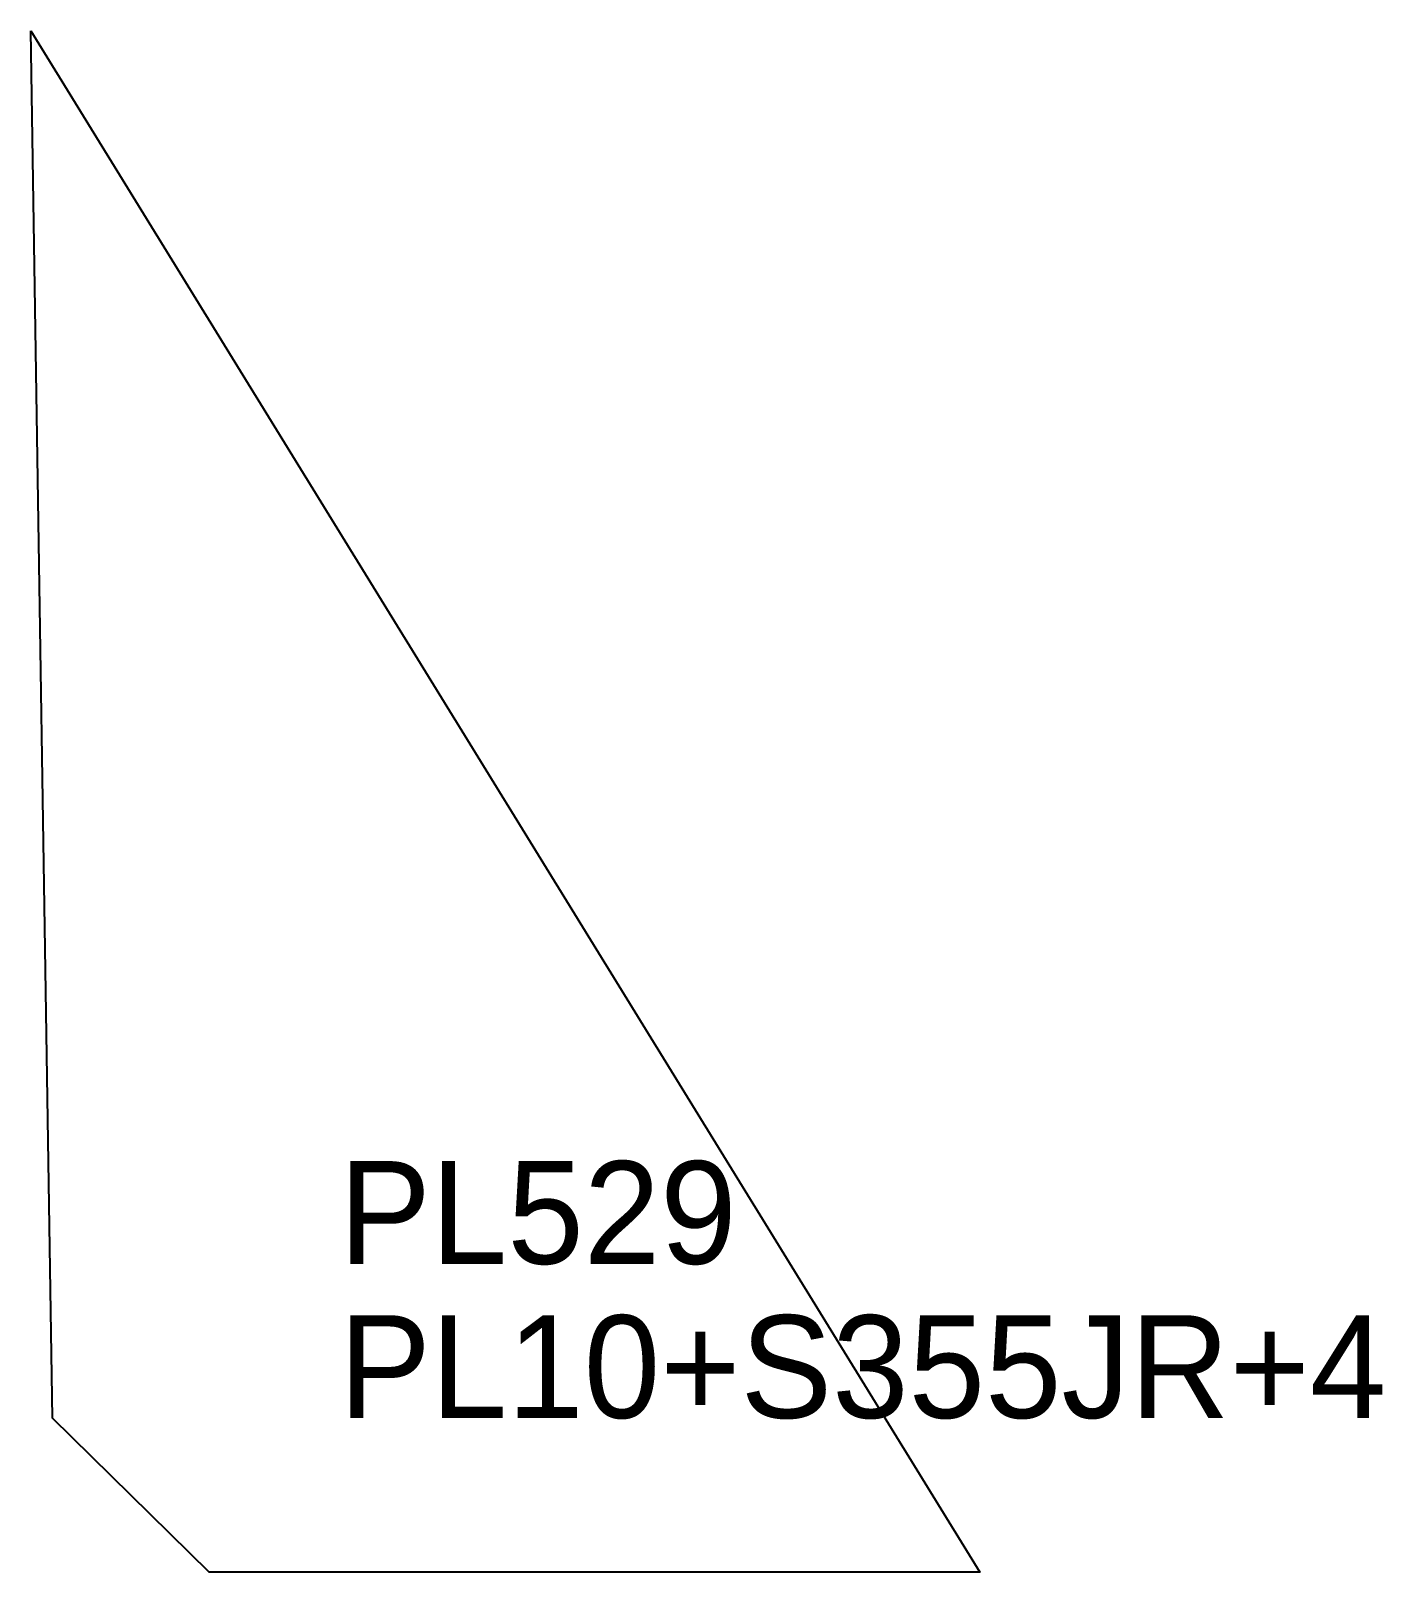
# Model space of a CAD drawing. Extents: x 0 to 131, y 0 to 150.
import ezdxf

# ---------------------------------------------------------------- set-up
doc = ezdxf.new("R2010")
doc.units = 0
for name, color, linetype in [('CUT', 7, 'CONTINUOUS'), ('SCRIBE', 3, 'CONTINUOUS'), ('TEXT', 7, 'CONTINUOUS')]:
    doc.layers.add(name, color=color, linetype=linetype)

msp = doc.modelspace()

# ---------------------------------------------------------------- linework, layer by layer
at = {"layer": 'CUT', "color": 7, "linetype": 'CONTINUOUS'}
msp.add_lwpolyline([(0, 149.98), (92.34, 0), (17.34, 0), (2.11, 15)], close=True, dxfattribs=at)

# ---------------------------------------------------------------- texts
at = {"layer": 'SCRIBE', "color": 3}
msp.add_text('PL529', height=10, dxfattribs=at).set_placement((30, 30))
at = {"layer": 'TEXT', "color": 7}
msp.add_text('PL10+S355JR+4', height=10, dxfattribs=at).set_placement((30, 15))

doc.saveas('drawing.dxf')
